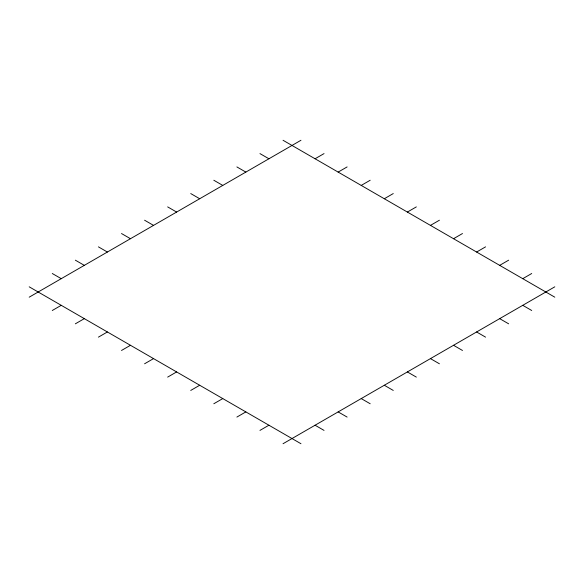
<?xml version="1.0" encoding="UTF-8"?>
<svg xmlns="http://www.w3.org/2000/svg" width="584" height="584" viewBox="0 0 584 584"><rect width="100%" height="100%" fill="white"/><g stroke="black" fill="none" stroke-linecap="round" stroke-linejoin="round"><path stroke-width="0.88" d="M29.2 297.176L300.964 140.277M52.275 310.498L61.24 305.322M315.075 158.775L324.04 153.599M75.351 323.821L84.315 318.645M338.151 172.097L347.115 166.922M98.426 337.143L107.39 331.967M361.226 185.42L370.19 180.244M121.501 350.466L130.466 345.29M384.301 198.743L393.266 193.567M144.577 363.788L153.541 358.613M407.376 212.065L416.341 206.889M167.659 377.111L176.623 371.935M430.459 225.387L439.424 220.212M190.734 390.433L199.699 385.257M453.534 238.71L462.499 233.534M213.81 403.756L222.774 398.58M476.61 252.032L485.574 246.857M236.885 417.078L245.849 411.902M499.685 265.355L508.649 260.179M259.96 430.401L268.925 425.225M522.76 278.678L531.725 273.502M283.036 443.723L554.8 286.824M283.036 140.277L554.8 297.176M259.96 153.599L268.925 158.775M522.76 305.322L531.725 310.498M236.885 166.922L245.849 172.097M499.685 318.645L508.649 323.821M213.81 180.244L222.774 185.42M476.61 331.967L485.574 337.143M190.734 193.567L199.699 198.743M453.534 345.29L462.499 350.466M167.659 206.889L176.623 212.065M430.459 358.613L439.424 363.788M144.577 220.212L153.541 225.387M407.376 371.935L416.341 377.111M121.501 233.534L130.466 238.71M384.301 385.257L393.266 390.433M98.426 246.857L107.39 252.032M361.226 398.58L370.19 403.756M75.351 260.179L84.315 265.355M338.151 411.902L347.115 417.078M52.275 273.502L61.24 278.678M315.075 425.225L324.04 430.401M29.2 286.824L300.964 443.723"/></g></svg>
